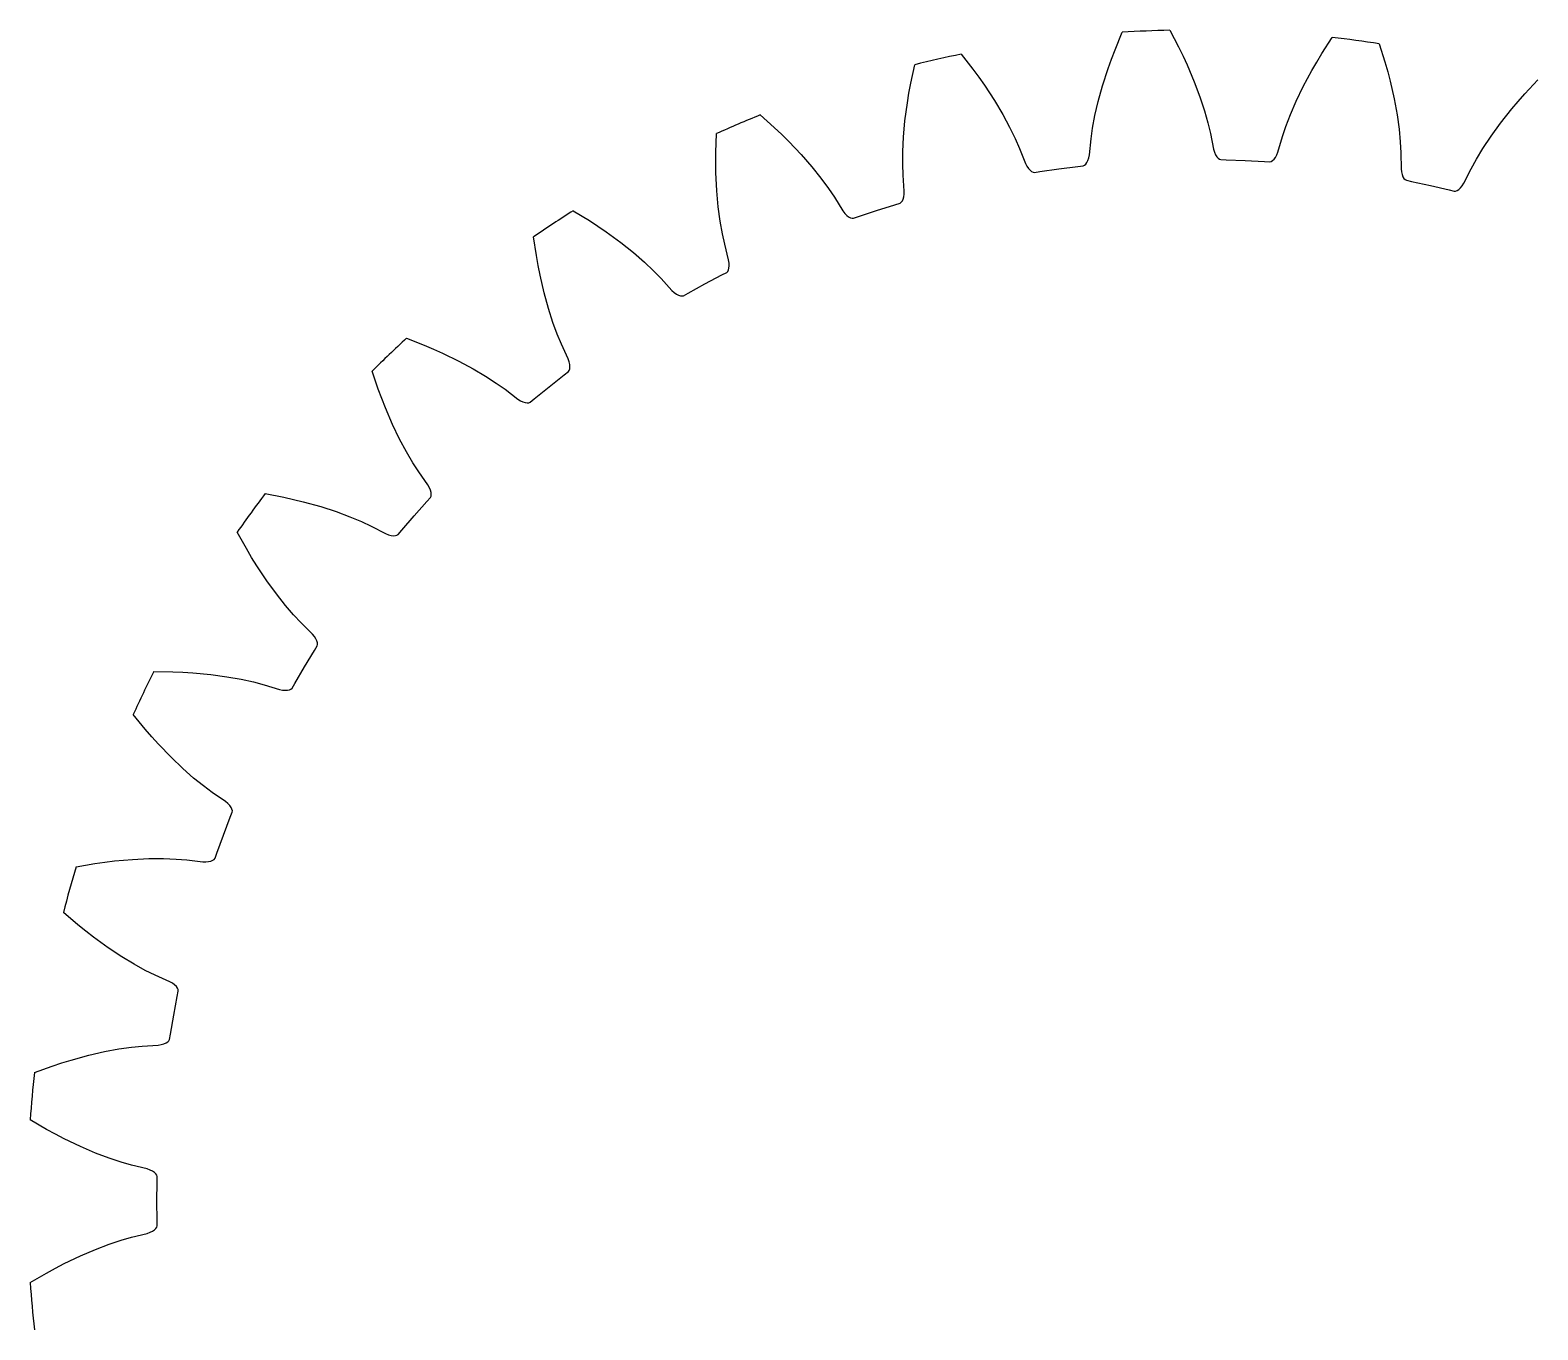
# Model space of a CAD drawing. Extents: x -19.5 to 29.1, y -19.6 to 19.6.
# Drawn here: x -19.52 to 5.67, y -2.15 to 19.56 of the extents above; entities that cross this region are included whole.
import ezdxf

# ---------------------------------------------------------------- set-up
doc = ezdxf.new("R2010")
doc.units = 0

msp = doc.modelspace()

# ---------------------------------------------------------------- linework, layer by layer
at = {"layer": 'layer1'}
for p, q in [((-1.395, 19.234), (-1.274, 19.526)), ((-0.481, 19.562), (-0.335, 19.282)), ((2.062, 19.174), (2.233, 19.44)), ((-3.966, 19.161), (-3.772, 18.912)), ((-1.456, 19.075), (-1.395, 19.234)), ((-0.335, 19.282), (-0.26, 19.129)), ((1.974, 19.028), (2.062, 19.174)), ((3.019, 19.333), (3.113, 19.032)), ((-4.807, 18.676), (-4.74, 18.985)), ((-3.772, 18.912), (-3.672, 18.775)), ((-1.604, 18.632), (-1.511, 18.921)), ((-1.511, 18.921), (-1.456, 19.075)), ((-0.26, 19.129), (-0.192, 18.98)), ((-0.192, 18.98), (-0.073, 18.701)), ((1.892, 18.887), (1.974, 19.028)), ((3.113, 19.032), (3.16, 18.868)), ((-4.838, 18.509), (-4.807, 18.676)), ((-3.672, 18.775), (-3.577, 18.641)), ((-3.577, 18.641), (-3.411, 18.387)), ((-0.073, 18.701), (0.023, 18.446)), ((1.749, 18.619), (1.892, 18.887)), ((3.16, 18.868), (3.201, 18.709)), ((3.201, 18.709), (3.267, 18.413)), ((5.452, 18.498), (5.668, 18.729)), ((-4.865, 18.347), (-4.838, 18.509)), ((-1.676, 18.37), (-1.604, 18.632)), ((0.023, 18.446), (0.099, 18.216)), ((1.631, 18.374), (1.749, 18.619)), ((3.267, 18.413), (3.316, 18.146)), ((5.34, 18.37), (5.452, 18.498)), ((-7.324, 18.145), (-7.089, 17.935)), ((-4.905, 18.046), (-4.865, 18.347)), ((-3.411, 18.387), (-3.271, 18.154)), ((-3.271, 18.154), (-3.156, 17.941)), ((-1.731, 18.134), (-1.676, 18.37)), ((0.099, 18.216), (0.156, 18.012)), ((1.459, 17.954), (1.535, 18.151)), ((1.535, 18.151), (1.631, 18.374)), ((3.316, 18.146), (3.35, 17.905)), ((5.045, 18.007), (5.234, 18.245)), ((5.234, 18.245), (5.34, 18.37)), ((-7.089, 17.935), (-6.965, 17.818)), ((-4.929, 17.776), (-4.905, 18.046)), ((-3.156, 17.941), (-3.063, 17.751)), ((-1.796, 17.747), (-1.77, 17.926)), ((-1.77, 17.926), (-1.731, 18.134)), ((0.156, 18.012), (0.198, 17.837)), ((1.402, 17.783), (1.459, 17.954)), ((3.35, 17.905), (3.37, 17.695)), ((4.886, 17.788), (5.045, 18.007)), ((-8.064, 17.518), (-8.054, 17.833)), ((-6.965, 17.818), (-6.848, 17.703)), ((-6.848, 17.703), (-6.639, 17.483)), ((-4.941, 17.533), (-4.929, 17.776)), ((-3.063, 17.751), (-2.99, 17.585)), ((-1.825, 17.48), (-1.796, 17.747)), ((0.198, 17.837), (0.25, 17.574)), ((1.326, 17.525), (1.402, 17.783)), ((3.37, 17.695), (3.38, 17.515)), ((4.751, 17.586), (4.886, 17.788)), ((-8.065, 17.347), (-8.064, 17.518)), ((-6.639, 17.483), (-6.46, 17.278)), ((-4.942, 17.322), (-4.941, 17.533)), ((-2.99, 17.585), (-2.892, 17.336)), ((-1.867, 17.35), (-1.851, 17.385)), ((-1.851, 17.385), (-1.836, 17.429)), ((-1.836, 17.429), (-1.825, 17.48)), ((0.25, 17.574), (0.266, 17.523)), ((0.266, 17.523), (0.285, 17.481)), ((0.285, 17.481), (0.304, 17.448)), ((0.304, 17.448), (0.326, 17.423)), ((0.326, 17.423), (0.348, 17.406)), ((0.348, 17.406), (0.371, 17.399)), ((0.371, 17.399), (0.461, 17.396)), ((0.461, 17.396), (0.781, 17.385)), ((0.781, 17.385), (1.1, 17.367)), ((1.214, 17.368), (1.237, 17.382)), ((1.237, 17.382), (1.261, 17.405)), ((1.261, 17.405), (1.284, 17.437)), ((1.284, 17.437), (1.305, 17.477)), ((1.305, 17.477), (1.326, 17.525)), ((3.38, 17.515), (3.384, 17.247)), ((4.554, 17.247), (4.641, 17.405)), ((4.641, 17.405), (4.751, 17.586)), ((-8.063, 17.184), (-8.065, 17.347)), ((-8.048, 16.88), (-8.063, 17.184)), ((-6.46, 17.278), (-6.308, 17.089)), ((-4.936, 17.141), (-4.942, 17.322)), ((-4.917, 16.874), (-4.936, 17.141)), ((-2.892, 17.336), (-2.867, 17.289)), ((-2.867, 17.289), (-2.841, 17.251)), ((-2.841, 17.251), (-2.816, 17.222)), ((-2.816, 17.222), (-2.79, 17.201)), ((-2.79, 17.201), (-2.766, 17.189)), ((-2.766, 17.189), (-2.742, 17.185)), ((-2.742, 17.185), (-2.653, 17.199)), ((-2.653, 17.199), (-2.336, 17.245)), ((-2.336, 17.245), (-2.019, 17.285)), ((-2.019, 17.285), (-1.929, 17.295)), ((-1.929, 17.295), (-1.907, 17.305)), ((-1.907, 17.305), (-1.886, 17.324)), ((-1.886, 17.324), (-1.867, 17.35)), ((1.1, 17.367), (1.19, 17.362)), ((1.19, 17.362), (1.214, 17.368)), ((3.384, 17.247), (3.391, 17.194)), ((3.391, 17.194), (3.401, 17.15)), ((3.401, 17.15), (3.415, 17.113)), ((4.434, 17.007), (4.554, 17.247)), ((-8.024, 16.61), (-8.048, 16.88)), ((-6.308, 17.089), (-6.183, 16.919)), ((-6.183, 16.919), (-6.082, 16.769)), ((3.415, 17.113), (3.431, 17.085)), ((3.431, 17.085), (3.45, 17.065)), ((3.45, 17.065), (3.472, 17.053)), ((3.472, 17.053), (3.56, 17.034)), ((3.56, 17.034), (3.872, 16.966)), ((3.872, 16.966), (4.184, 16.892)), ((4.184, 16.892), (4.271, 16.87)), ((4.295, 16.872), (4.321, 16.882)), ((4.321, 16.882), (4.348, 16.9)), ((4.348, 16.9), (4.376, 16.927)), ((4.376, 16.927), (4.405, 16.963)), ((4.405, 16.963), (4.434, 17.007)), ((-6.082, 16.769), (-5.941, 16.541)), ((-5.378, 16.55), (-5.072, 16.646)), ((-5.072, 16.646), (-4.986, 16.673)), ((-4.986, 16.673), (-4.966, 16.687)), ((-4.966, 16.687), (-4.949, 16.708)), ((-4.949, 16.708), (-4.935, 16.738)), ((-4.935, 16.738), (-4.925, 16.776)), ((-4.925, 16.776), (-4.919, 16.821)), ((-4.919, 16.821), (-4.917, 16.874)), ((4.271, 16.87), (4.295, 16.872)), ((-10.446, 16.546), (-10.177, 16.381)), ((-10.177, 16.381), (-10.034, 16.288)), ((-7.992, 16.369), (-8.024, 16.61)), ((-5.941, 16.541), (-5.908, 16.5)), ((-5.908, 16.5), (-5.876, 16.467)), ((-5.876, 16.467), (-5.846, 16.442)), ((-5.846, 16.442), (-5.817, 16.426)), ((-5.817, 16.426), (-5.79, 16.419)), ((-5.79, 16.419), (-5.766, 16.42)), ((-5.766, 16.42), (-5.681, 16.449)), ((-5.681, 16.449), (-5.378, 16.55)), ((-10.034, 16.288), (-9.899, 16.195)), ((-9.899, 16.195), (-9.654, 16.016)), ((-7.956, 16.161), (-7.992, 16.369)), ((-7.917, 15.984), (-7.956, 16.161)), ((-11.063, 15.796), (-11.109, 16.109)), ((-9.654, 16.016), (-9.442, 15.847)), ((-7.851, 15.725), (-7.917, 15.984)), ((-11.033, 15.628), (-11.063, 15.796)), ((-11.001, 15.468), (-11.033, 15.628)), ((-9.442, 15.847), (-9.258, 15.688)), ((-9.258, 15.688), (-9.105, 15.543)), ((-7.843, 15.672), (-7.851, 15.725)), ((-7.845, 15.588), (-7.841, 15.627)), ((-7.841, 15.627), (-7.843, 15.672)), ((-10.933, 15.172), (-11.001, 15.468)), ((-9.105, 15.543), (-8.978, 15.413)), ((-8.978, 15.413), (-8.799, 15.215)), ((-8.246, 15.324), (-7.963, 15.473)), ((-7.963, 15.473), (-7.883, 15.515)), ((-7.883, 15.515), (-7.866, 15.532)), ((-7.866, 15.532), (-7.853, 15.556)), ((-7.853, 15.556), (-7.845, 15.588)), ((-10.861, 14.91), (-10.933, 15.172)), ((-8.799, 15.215), (-8.759, 15.18)), ((-8.759, 15.18), (-8.722, 15.153)), ((-8.722, 15.153), (-8.688, 15.134)), ((-8.688, 15.134), (-8.657, 15.124)), ((-8.657, 15.124), (-8.629, 15.121)), ((-8.629, 15.121), (-8.605, 15.126)), ((-8.605, 15.126), (-8.527, 15.17)), ((-8.527, 15.17), (-8.246, 15.324)), ((-10.787, 14.679), (-10.861, 14.91)), ((-10.714, 14.481), (-10.787, 14.679)), ((-13.233, 14.415), (-12.939, 14.3)), ((-10.644, 14.314), (-10.714, 14.481)), ((-12.939, 14.3), (-12.781, 14.234)), ((-12.781, 14.234), (-12.632, 14.167)), ((-12.632, 14.167), (-12.359, 14.035)), ((-10.532, 14.07), (-10.644, 14.314)), ((-13.706, 13.567), (-13.806, 13.866)), ((-12.359, 14.035), (-12.119, 13.906)), ((-12.119, 13.906), (-11.911, 13.783)), ((-10.598, 13.803), (-10.527, 13.858)), ((-10.516, 14.02), (-10.532, 14.07)), ((-10.527, 13.858), (-10.513, 13.878)), ((-10.506, 13.975), (-10.516, 14.02)), ((-10.513, 13.878), (-10.504, 13.904)), ((-10.502, 13.937), (-10.506, 13.975)), ((-10.504, 13.904), (-10.502, 13.937)), ((-11.911, 13.783), (-11.734, 13.667)), ((-11.734, 13.667), (-11.586, 13.563)), ((-11.098, 13.404), (-10.85, 13.605)), ((-10.85, 13.605), (-10.598, 13.803)), ((-13.646, 13.407), (-13.706, 13.567)), ((-13.586, 13.255), (-13.646, 13.407)), ((-11.586, 13.563), (-11.374, 13.399)), ((-11.374, 13.399), (-11.329, 13.372)), ((-11.329, 13.372), (-11.287, 13.352)), ((-11.287, 13.352), (-11.25, 13.34)), ((-11.168, 13.346), (-11.098, 13.404)), ((-13.466, 12.976), (-13.586, 13.255)), ((-11.25, 13.34), (-11.218, 13.335)), ((-11.218, 13.335), (-11.19, 13.337)), ((-11.19, 13.337), (-11.168, 13.346)), ((-13.349, 12.731), (-13.466, 12.976)), ((-13.234, 12.517), (-13.349, 12.731)), ((-13.127, 12.335), (-13.234, 12.517)), ((-13.029, 12.183), (-13.127, 12.335)), ((-12.875, 11.964), (-13.029, 12.183)), ((-12.85, 11.917), (-12.875, 11.964)), ((-12.832, 11.875), (-12.85, 11.917)), ((-12.822, 11.837), (-12.832, 11.875)), ((-15.594, 11.82), (-15.284, 11.76)), ((-15.284, 11.76), (-15.118, 11.723)), ((-15.118, 11.723), (-14.959, 11.684)), ((-14.959, 11.684), (-14.666, 11.603)), ((-14.666, 11.603), (-14.408, 11.519)), ((-13.105, 11.449), (-12.892, 11.689)), ((-12.892, 11.689), (-12.832, 11.756)), ((-12.832, 11.756), (-12.822, 11.777)), ((-12.818, 11.805), (-12.822, 11.837)), ((-12.822, 11.777), (-12.818, 11.805)), ((-14.408, 11.519), (-14.18, 11.434)), ((-14.18, 11.434), (-13.985, 11.353)), ((-13.985, 11.353), (-13.822, 11.276)), ((-13.313, 11.207), (-13.105, 11.449)), ((-15.908, 10.902), (-16.06, 11.178)), ((-13.822, 11.276), (-13.584, 11.153)), ((-13.584, 11.153), (-13.534, 11.134)), ((-13.534, 11.134), (-13.49, 11.122)), ((-13.49, 11.122), (-13.451, 11.117)), ((-13.451, 11.117), (-13.419, 11.118)), ((-13.419, 11.118), (-13.392, 11.125)), ((-13.392, 11.125), (-13.372, 11.138)), ((-13.372, 11.138), (-13.313, 11.207)), ((-15.821, 10.755), (-15.908, 10.902)), ((-15.735, 10.616), (-15.821, 10.755)), ((-15.567, 10.363), (-15.735, 10.616)), ((-15.407, 10.143), (-15.567, 10.363)), ((-15.257, 9.953), (-15.407, 10.143)), ((-15.119, 9.793), (-15.257, 9.953)), ((-14.995, 9.661), (-15.119, 9.793)), ((-14.804, 9.472), (-14.995, 9.661)), ((-14.771, 9.431), (-14.804, 9.472)), ((-14.746, 9.393), (-14.771, 9.431)), ((-14.729, 9.358), (-14.746, 9.393)), ((-14.72, 9.326), (-14.729, 9.358)), ((-14.719, 9.299), (-14.72, 9.326)), ((-14.939, 8.925), (-14.772, 9.199)), ((-14.772, 9.199), (-14.725, 9.275)), ((-14.725, 9.275), (-14.719, 9.299)), ((-17.454, 8.846), (-17.138, 8.842)), ((-17.138, 8.842), (-16.968, 8.835)), ((-16.968, 8.835), (-16.805, 8.825)), ((-16.805, 8.825), (-16.502, 8.797)), ((-15.1, 8.649), (-14.939, 8.925)), ((-16.502, 8.797), (-16.233, 8.761)), ((-16.233, 8.761), (-15.994, 8.719)), ((-15.994, 8.719), (-15.788, 8.673)), ((-15.788, 8.673), (-15.613, 8.627)), ((-15.613, 8.627), (-15.357, 8.548)), ((-15.163, 8.555), (-15.145, 8.571)), ((-15.145, 8.571), (-15.1, 8.649)), ((-15.357, 8.548), (-15.305, 8.538)), ((-15.305, 8.538), (-15.259, 8.535)), ((-15.259, 8.535), (-15.22, 8.536)), ((-15.22, 8.536), (-15.188, 8.543)), ((-15.188, 8.543), (-15.163, 8.555)), ((-17.599, 7.886), (-17.798, 8.131)), ((-17.487, 7.757), (-17.599, 7.886)), ((-17.378, 7.636), (-17.487, 7.757)), ((-17.167, 7.417), (-17.378, 7.636)), ((-16.971, 7.229), (-17.167, 7.417)), ((-16.789, 7.069), (-16.971, 7.229)), ((-16.624, 6.936), (-16.789, 7.069)), ((-16.479, 6.828), (-16.624, 6.936)), ((-16.258, 6.677), (-16.479, 6.828)), ((-16.218, 6.642), (-16.258, 6.677)), ((-16.186, 6.609), (-16.218, 6.642)), ((-16.163, 6.577), (-16.186, 6.609)), ((-16.149, 6.548), (-16.163, 6.577)), ((-16.292, 6.115), (-16.177, 6.413)), ((-16.177, 6.413), (-16.144, 6.497)), ((-16.142, 6.521), (-16.149, 6.548)), ((-16.144, 6.497), (-16.142, 6.521)), ((-16.402, 5.814), (-16.292, 6.115)), ((-16.432, 5.729), (-16.402, 5.814)), ((-18.753, 5.587), (-18.442, 5.64)), ((-18.442, 5.64), (-18.273, 5.664)), ((-18.273, 5.664), (-18.11, 5.683)), ((-18.11, 5.683), (-17.808, 5.71)), ((-17.808, 5.71), (-17.537, 5.722)), ((-17.537, 5.722), (-17.294, 5.723)), ((-17.294, 5.723), (-17.083, 5.715)), ((-17.083, 5.715), (-16.903, 5.7)), ((-16.903, 5.7), (-16.636, 5.669)), ((-16.636, 5.669), (-16.583, 5.668)), ((-16.583, 5.668), (-16.538, 5.673)), ((-16.538, 5.673), (-16.5, 5.681)), ((-16.5, 5.681), (-16.469, 5.694)), ((-16.469, 5.694), (-16.447, 5.71)), ((-16.447, 5.71), (-16.432, 5.729)), ((-18.724, 4.617), (-18.964, 4.822)), ((-18.591, 4.51), (-18.724, 4.617)), ((-18.462, 4.41), (-18.591, 4.51)), ((-18.216, 4.232), (-18.462, 4.41)), ((-17.989, 4.083), (-18.216, 4.232)), ((-17.781, 3.957), (-17.989, 4.083)), ((-17.596, 3.856), (-17.781, 3.957)), ((-17.434, 3.776), (-17.596, 3.856)), ((-17.189, 3.666), (-17.434, 3.776)), ((-17.143, 3.64), (-17.189, 3.666)), ((-17.106, 3.612), (-17.143, 3.64)), ((-17.078, 3.586), (-17.106, 3.612)), ((-17.059, 3.559), (-17.078, 3.586)), ((-17.047, 3.534), (-17.059, 3.559)), ((-17.045, 3.51), (-17.047, 3.534)), ((-17.122, 3.107), (-17.062, 3.422)), ((-17.062, 3.422), (-17.045, 3.51)), ((-17.177, 2.792), (-17.122, 3.107)), ((-17.191, 2.703), (-17.177, 2.792)), ((-18.276, 2.499), (-18.038, 2.543)), ((-18.038, 2.543), (-17.828, 2.573)), ((-17.828, 2.573), (-17.649, 2.59)), ((-17.649, 2.59), (-17.381, 2.607)), ((-17.381, 2.607), (-17.329, 2.616)), ((-17.329, 2.616), (-17.285, 2.629)), ((-17.285, 2.629), (-17.249, 2.644)), ((-17.249, 2.644), (-17.221, 2.662)), ((-17.221, 2.662), (-17.202, 2.681)), ((-17.202, 2.681), (-17.191, 2.703)), ((-19.152, 2.256), (-18.991, 2.31)), ((-18.991, 2.31), (-18.834, 2.358)), ((-18.834, 2.358), (-18.541, 2.438)), ((-18.541, 2.438), (-18.276, 2.499)), ((-19.449, 2.149), (-19.152, 2.256)), ((-19.248, 1.2), (-19.52, 1.358)), ((-19.098, 1.118), (-19.248, 1.2)), ((-18.953, 1.043), (-19.098, 1.118)), ((-18.679, 0.912), (-18.953, 1.043)), ((-18.429, 0.805), (-18.679, 0.912)), ((-18.202, 0.719), (-18.429, 0.805)), ((-18.001, 0.652), (-18.202, 0.719)), ((-17.828, 0.602), (-18.001, 0.652)), ((-17.567, 0.538), (-17.828, 0.602)), ((-17.518, 0.52), (-17.567, 0.538)), ((-17.477, 0.5), (-17.518, 0.52)), ((-17.444, 0.479), (-17.477, 0.5)), ((-17.42, 0.456), (-17.444, 0.479)), ((-17.405, 0.433), (-17.42, 0.456)), ((-17.398, 0.41), (-17.405, 0.433)), ((-17.402, 0), (-17.399, 0.32)), ((-17.399, 0.32), (-17.398, 0.41)), ((-17.399, -0.32), (-17.402, 0)), ((-17.518, -0.52), (-17.477, -0.5)), ((-17.477, -0.5), (-17.444, -0.479)), ((-17.444, -0.479), (-17.42, -0.456)), ((-17.42, -0.456), (-17.405, -0.433)), ((-17.405, -0.433), (-17.398, -0.41)), ((-17.398, -0.41), (-17.399, -0.32)), ((-18.429, -0.805), (-18.202, -0.719)), ((-18.202, -0.719), (-18.001, -0.652)), ((-18.001, -0.652), (-17.828, -0.602)), ((-17.828, -0.602), (-17.567, -0.538)), ((-17.567, -0.538), (-17.518, -0.52)), ((-18.953, -1.043), (-18.679, -0.912)), ((-18.679, -0.912), (-18.429, -0.805)), ((-19.52, -1.358), (-19.248, -1.2)), ((-19.248, -1.2), (-19.098, -1.118)), ((-19.098, -1.118), (-18.953, -1.043))]:
    msp.add_line(p, q, dxfattribs=at)
for start, end in [(91.4094, 93.7334), (81.1237, 83.4477), (101.6952, 104.0191), (111.9809, 114.3048), (122.2666, 124.5906), (132.5523, 134.8763), (142.838, 145.162), (153.1237, 155.4477), (163.4094, 165.7334), (173.6952, 176.0191), (183.9809, 186.3048)]:
    msp.add_arc((0, 0), 19.567, start, end, dxfattribs=at)
at = {"layer": 'layer3'}
for p, q in [((-1.395, 19.234), (-1.274, 19.526)), ((-0.481, 19.562), (-0.335, 19.282)), ((2.062, 19.174), (2.233, 19.44)), ((-3.966, 19.161), (-3.772, 18.912)), ((-1.456, 19.075), (-1.395, 19.234)), ((-0.335, 19.282), (-0.26, 19.129)), ((1.974, 19.028), (2.062, 19.174)), ((3.019, 19.333), (3.113, 19.032)), ((-4.807, 18.676), (-4.74, 18.985)), ((-3.772, 18.912), (-3.672, 18.775)), ((-1.604, 18.632), (-1.511, 18.921)), ((-1.511, 18.921), (-1.456, 19.075)), ((-0.26, 19.129), (-0.192, 18.98)), ((-0.192, 18.98), (-0.073, 18.701)), ((1.892, 18.887), (1.974, 19.028)), ((3.113, 19.032), (3.16, 18.868)), ((-4.838, 18.509), (-4.807, 18.676)), ((-3.672, 18.775), (-3.577, 18.641)), ((-3.577, 18.641), (-3.411, 18.387)), ((-0.073, 18.701), (0.023, 18.446)), ((1.749, 18.619), (1.892, 18.887)), ((3.16, 18.868), (3.201, 18.709)), ((3.201, 18.709), (3.267, 18.413)), ((5.452, 18.498), (5.668, 18.729)), ((-4.865, 18.347), (-4.838, 18.509)), ((-1.676, 18.37), (-1.604, 18.632)), ((0.023, 18.446), (0.099, 18.216)), ((1.631, 18.374), (1.749, 18.619)), ((3.267, 18.413), (3.316, 18.146)), ((5.34, 18.37), (5.452, 18.498)), ((-7.324, 18.145), (-7.089, 17.935)), ((-4.905, 18.046), (-4.865, 18.347)), ((-3.411, 18.387), (-3.271, 18.154)), ((-3.271, 18.154), (-3.156, 17.941)), ((-1.731, 18.134), (-1.676, 18.37)), ((0.099, 18.216), (0.156, 18.012)), ((1.459, 17.954), (1.535, 18.151)), ((1.535, 18.151), (1.631, 18.374)), ((3.316, 18.146), (3.35, 17.905)), ((5.045, 18.007), (5.234, 18.245)), ((5.234, 18.245), (5.34, 18.37)), ((-7.089, 17.935), (-6.965, 17.818)), ((-4.929, 17.776), (-4.905, 18.046)), ((-3.156, 17.941), (-3.063, 17.751)), ((-1.796, 17.747), (-1.77, 17.926)), ((-1.77, 17.926), (-1.731, 18.134)), ((0.156, 18.012), (0.198, 17.837)), ((1.402, 17.783), (1.459, 17.954)), ((3.35, 17.905), (3.37, 17.695)), ((4.886, 17.788), (5.045, 18.007)), ((-8.064, 17.518), (-8.054, 17.833)), ((-6.965, 17.818), (-6.848, 17.703)), ((-6.848, 17.703), (-6.639, 17.483)), ((-4.941, 17.533), (-4.929, 17.776)), ((-3.063, 17.751), (-2.99, 17.585)), ((-1.825, 17.48), (-1.796, 17.747)), ((0.198, 17.837), (0.25, 17.574)), ((1.326, 17.525), (1.402, 17.783)), ((3.37, 17.695), (3.38, 17.515)), ((4.751, 17.586), (4.886, 17.788)), ((-8.065, 17.347), (-8.064, 17.518)), ((-6.639, 17.483), (-6.46, 17.278)), ((-4.942, 17.322), (-4.941, 17.533)), ((-2.99, 17.585), (-2.892, 17.336)), ((-1.867, 17.35), (-1.851, 17.385)), ((-1.851, 17.385), (-1.836, 17.429)), ((-1.836, 17.429), (-1.825, 17.48)), ((0.25, 17.574), (0.266, 17.523)), ((0.266, 17.523), (0.285, 17.481)), ((0.285, 17.481), (0.304, 17.448)), ((0.304, 17.448), (0.326, 17.423)), ((0.326, 17.423), (0.348, 17.406)), ((0.348, 17.406), (0.371, 17.399)), ((0.371, 17.399), (0.461, 17.396)), ((0.461, 17.396), (0.781, 17.385)), ((0.781, 17.385), (1.1, 17.367)), ((1.214, 17.368), (1.237, 17.382)), ((1.237, 17.382), (1.261, 17.405)), ((1.261, 17.405), (1.284, 17.437)), ((1.284, 17.437), (1.305, 17.477)), ((1.305, 17.477), (1.326, 17.525)), ((3.38, 17.515), (3.384, 17.247)), ((4.554, 17.247), (4.641, 17.405)), ((4.641, 17.405), (4.751, 17.586)), ((-8.063, 17.184), (-8.065, 17.347)), ((-8.048, 16.88), (-8.063, 17.184)), ((-6.46, 17.278), (-6.308, 17.089)), ((-4.936, 17.141), (-4.942, 17.322)), ((-4.917, 16.874), (-4.936, 17.141)), ((-2.892, 17.336), (-2.867, 17.289)), ((-2.867, 17.289), (-2.841, 17.251)), ((-2.841, 17.251), (-2.816, 17.222)), ((-2.816, 17.222), (-2.79, 17.201)), ((-2.79, 17.201), (-2.766, 17.189)), ((-2.766, 17.189), (-2.742, 17.185)), ((-2.742, 17.185), (-2.653, 17.199)), ((-2.653, 17.199), (-2.336, 17.245)), ((-2.336, 17.245), (-2.019, 17.285)), ((-2.019, 17.285), (-1.929, 17.295)), ((-1.929, 17.295), (-1.907, 17.305)), ((-1.907, 17.305), (-1.886, 17.324)), ((-1.886, 17.324), (-1.867, 17.35)), ((1.1, 17.367), (1.19, 17.362)), ((1.19, 17.362), (1.214, 17.368)), ((3.384, 17.247), (3.391, 17.194)), ((3.391, 17.194), (3.401, 17.15)), ((3.401, 17.15), (3.415, 17.113)), ((4.434, 17.007), (4.554, 17.247)), ((-8.024, 16.61), (-8.048, 16.88)), ((-6.308, 17.089), (-6.183, 16.919)), ((-6.183, 16.919), (-6.082, 16.769)), ((3.415, 17.113), (3.431, 17.085)), ((3.431, 17.085), (3.45, 17.065)), ((3.45, 17.065), (3.472, 17.053)), ((3.472, 17.053), (3.56, 17.034)), ((3.56, 17.034), (3.872, 16.966)), ((3.872, 16.966), (4.184, 16.892)), ((4.184, 16.892), (4.271, 16.87)), ((4.295, 16.872), (4.321, 16.882)), ((4.321, 16.882), (4.348, 16.9)), ((4.348, 16.9), (4.376, 16.927)), ((4.376, 16.927), (4.405, 16.963)), ((4.405, 16.963), (4.434, 17.007)), ((-6.082, 16.769), (-5.941, 16.541)), ((-5.378, 16.55), (-5.072, 16.646)), ((-5.072, 16.646), (-4.986, 16.673)), ((-4.986, 16.673), (-4.966, 16.687)), ((-4.966, 16.687), (-4.949, 16.708)), ((-4.949, 16.708), (-4.935, 16.738)), ((-4.935, 16.738), (-4.925, 16.776)), ((-4.925, 16.776), (-4.919, 16.821)), ((-4.919, 16.821), (-4.917, 16.874)), ((4.271, 16.87), (4.295, 16.872)), ((-10.446, 16.546), (-10.177, 16.381)), ((-10.177, 16.381), (-10.034, 16.288)), ((-7.992, 16.369), (-8.024, 16.61)), ((-5.941, 16.541), (-5.908, 16.5)), ((-5.908, 16.5), (-5.876, 16.467)), ((-5.876, 16.467), (-5.846, 16.442)), ((-5.846, 16.442), (-5.817, 16.426)), ((-5.817, 16.426), (-5.79, 16.419)), ((-5.79, 16.419), (-5.766, 16.42)), ((-5.766, 16.42), (-5.681, 16.449)), ((-5.681, 16.449), (-5.378, 16.55)), ((-10.034, 16.288), (-9.899, 16.195)), ((-9.899, 16.195), (-9.654, 16.016)), ((-7.956, 16.161), (-7.992, 16.369)), ((-7.917, 15.984), (-7.956, 16.161)), ((-11.063, 15.796), (-11.109, 16.109)), ((-9.654, 16.016), (-9.442, 15.847)), ((-7.851, 15.725), (-7.917, 15.984)), ((-11.033, 15.628), (-11.063, 15.796)), ((-11.001, 15.468), (-11.033, 15.628)), ((-9.442, 15.847), (-9.258, 15.688)), ((-9.258, 15.688), (-9.105, 15.543)), ((-7.843, 15.672), (-7.851, 15.725)), ((-7.845, 15.588), (-7.841, 15.627)), ((-7.841, 15.627), (-7.843, 15.672)), ((-10.933, 15.172), (-11.001, 15.468)), ((-9.105, 15.543), (-8.978, 15.413)), ((-8.978, 15.413), (-8.799, 15.215)), ((-8.246, 15.324), (-7.963, 15.473)), ((-7.963, 15.473), (-7.883, 15.515)), ((-7.883, 15.515), (-7.866, 15.532)), ((-7.866, 15.532), (-7.853, 15.556)), ((-7.853, 15.556), (-7.845, 15.588)), ((-10.861, 14.91), (-10.933, 15.172)), ((-8.799, 15.215), (-8.759, 15.18)), ((-8.759, 15.18), (-8.722, 15.153)), ((-8.722, 15.153), (-8.688, 15.134)), ((-8.688, 15.134), (-8.657, 15.124)), ((-8.657, 15.124), (-8.629, 15.121)), ((-8.629, 15.121), (-8.605, 15.126)), ((-8.605, 15.126), (-8.527, 15.17)), ((-8.527, 15.17), (-8.246, 15.324)), ((-10.787, 14.679), (-10.861, 14.91)), ((-10.714, 14.481), (-10.787, 14.679)), ((-13.233, 14.415), (-12.939, 14.3)), ((-10.644, 14.314), (-10.714, 14.481)), ((-12.939, 14.3), (-12.781, 14.234)), ((-12.781, 14.234), (-12.632, 14.167)), ((-12.632, 14.167), (-12.359, 14.035)), ((-10.532, 14.07), (-10.644, 14.314)), ((-13.706, 13.567), (-13.806, 13.866)), ((-12.359, 14.035), (-12.119, 13.906)), ((-12.119, 13.906), (-11.911, 13.783)), ((-10.598, 13.803), (-10.527, 13.858)), ((-10.516, 14.02), (-10.532, 14.07)), ((-10.527, 13.858), (-10.513, 13.878)), ((-10.506, 13.975), (-10.516, 14.02)), ((-10.513, 13.878), (-10.504, 13.904)), ((-10.502, 13.937), (-10.506, 13.975)), ((-10.504, 13.904), (-10.502, 13.937)), ((-11.911, 13.783), (-11.734, 13.667)), ((-11.734, 13.667), (-11.586, 13.563)), ((-11.098, 13.404), (-10.85, 13.605)), ((-10.85, 13.605), (-10.598, 13.803)), ((-13.646, 13.407), (-13.706, 13.567)), ((-13.586, 13.255), (-13.646, 13.407)), ((-11.586, 13.563), (-11.374, 13.399)), ((-11.374, 13.399), (-11.329, 13.372)), ((-11.329, 13.372), (-11.287, 13.352)), ((-11.287, 13.352), (-11.25, 13.34)), ((-11.168, 13.346), (-11.098, 13.404)), ((-13.466, 12.976), (-13.586, 13.255)), ((-11.25, 13.34), (-11.218, 13.335)), ((-11.218, 13.335), (-11.19, 13.337)), ((-11.19, 13.337), (-11.168, 13.346)), ((-13.349, 12.731), (-13.466, 12.976)), ((-13.234, 12.517), (-13.349, 12.731)), ((-13.127, 12.335), (-13.234, 12.517)), ((-13.029, 12.183), (-13.127, 12.335)), ((-12.875, 11.964), (-13.029, 12.183)), ((-12.85, 11.917), (-12.875, 11.964)), ((-12.832, 11.875), (-12.85, 11.917)), ((-12.822, 11.837), (-12.832, 11.875)), ((-15.594, 11.82), (-15.284, 11.76)), ((-15.284, 11.76), (-15.118, 11.723)), ((-15.118, 11.723), (-14.959, 11.684)), ((-14.959, 11.684), (-14.666, 11.603)), ((-14.666, 11.603), (-14.408, 11.519)), ((-13.105, 11.449), (-12.892, 11.689)), ((-12.892, 11.689), (-12.832, 11.756)), ((-12.832, 11.756), (-12.822, 11.777)), ((-12.818, 11.805), (-12.822, 11.837)), ((-12.822, 11.777), (-12.818, 11.805)), ((-14.408, 11.519), (-14.18, 11.434)), ((-14.18, 11.434), (-13.985, 11.353)), ((-13.985, 11.353), (-13.822, 11.276)), ((-13.313, 11.207), (-13.105, 11.449)), ((-15.908, 10.902), (-16.06, 11.178)), ((-13.822, 11.276), (-13.584, 11.153)), ((-13.584, 11.153), (-13.534, 11.134)), ((-13.534, 11.134), (-13.49, 11.122)), ((-13.49, 11.122), (-13.451, 11.117)), ((-13.451, 11.117), (-13.419, 11.118)), ((-13.419, 11.118), (-13.392, 11.125)), ((-13.392, 11.125), (-13.372, 11.138)), ((-13.372, 11.138), (-13.313, 11.207)), ((-15.821, 10.755), (-15.908, 10.902)), ((-15.735, 10.616), (-15.821, 10.755)), ((-15.567, 10.363), (-15.735, 10.616)), ((-15.407, 10.143), (-15.567, 10.363)), ((-15.257, 9.953), (-15.407, 10.143)), ((-15.119, 9.793), (-15.257, 9.953)), ((-14.995, 9.661), (-15.119, 9.793)), ((-14.804, 9.472), (-14.995, 9.661)), ((-14.771, 9.431), (-14.804, 9.472)), ((-14.746, 9.393), (-14.771, 9.431)), ((-14.729, 9.358), (-14.746, 9.393)), ((-14.72, 9.326), (-14.729, 9.358)), ((-14.719, 9.299), (-14.72, 9.326)), ((-14.939, 8.925), (-14.772, 9.199)), ((-14.772, 9.199), (-14.725, 9.275)), ((-14.725, 9.275), (-14.719, 9.299)), ((-17.454, 8.846), (-17.138, 8.842)), ((-17.138, 8.842), (-16.968, 8.835)), ((-16.968, 8.835), (-16.805, 8.825)), ((-16.805, 8.825), (-16.502, 8.797)), ((-15.1, 8.649), (-14.939, 8.925)), ((-16.502, 8.797), (-16.233, 8.761)), ((-16.233, 8.761), (-15.994, 8.719)), ((-15.994, 8.719), (-15.788, 8.673)), ((-15.788, 8.673), (-15.613, 8.627)), ((-15.613, 8.627), (-15.357, 8.548)), ((-15.163, 8.555), (-15.145, 8.571)), ((-15.145, 8.571), (-15.1, 8.649)), ((-15.357, 8.548), (-15.305, 8.538)), ((-15.305, 8.538), (-15.259, 8.535)), ((-15.259, 8.535), (-15.22, 8.536)), ((-15.22, 8.536), (-15.188, 8.543)), ((-15.188, 8.543), (-15.163, 8.555)), ((-17.599, 7.886), (-17.798, 8.131)), ((-17.487, 7.757), (-17.599, 7.886)), ((-17.378, 7.636), (-17.487, 7.757)), ((-17.167, 7.417), (-17.378, 7.636)), ((-16.971, 7.229), (-17.167, 7.417)), ((-16.789, 7.069), (-16.971, 7.229)), ((-16.624, 6.936), (-16.789, 7.069)), ((-16.479, 6.828), (-16.624, 6.936)), ((-16.258, 6.677), (-16.479, 6.828)), ((-16.218, 6.642), (-16.258, 6.677)), ((-16.186, 6.609), (-16.218, 6.642)), ((-16.163, 6.577), (-16.186, 6.609)), ((-16.149, 6.548), (-16.163, 6.577)), ((-16.292, 6.115), (-16.177, 6.413)), ((-16.177, 6.413), (-16.144, 6.497)), ((-16.142, 6.521), (-16.149, 6.548)), ((-16.144, 6.497), (-16.142, 6.521)), ((-16.402, 5.814), (-16.292, 6.115)), ((-16.432, 5.729), (-16.402, 5.814)), ((-18.753, 5.587), (-18.442, 5.64)), ((-18.442, 5.64), (-18.273, 5.664)), ((-18.273, 5.664), (-18.11, 5.683)), ((-18.11, 5.683), (-17.808, 5.71)), ((-17.808, 5.71), (-17.537, 5.722)), ((-17.537, 5.722), (-17.294, 5.723)), ((-17.294, 5.723), (-17.083, 5.715)), ((-17.083, 5.715), (-16.903, 5.7)), ((-16.903, 5.7), (-16.636, 5.669)), ((-16.636, 5.669), (-16.583, 5.668)), ((-16.583, 5.668), (-16.538, 5.673)), ((-16.538, 5.673), (-16.5, 5.681)), ((-16.5, 5.681), (-16.469, 5.694)), ((-16.469, 5.694), (-16.447, 5.71)), ((-16.447, 5.71), (-16.432, 5.729)), ((-18.724, 4.617), (-18.964, 4.822)), ((-18.591, 4.51), (-18.724, 4.617)), ((-18.462, 4.41), (-18.591, 4.51)), ((-18.216, 4.232), (-18.462, 4.41)), ((-17.989, 4.083), (-18.216, 4.232)), ((-17.781, 3.957), (-17.989, 4.083)), ((-17.596, 3.856), (-17.781, 3.957)), ((-17.434, 3.776), (-17.596, 3.856)), ((-17.189, 3.666), (-17.434, 3.776)), ((-17.143, 3.64), (-17.189, 3.666)), ((-17.106, 3.612), (-17.143, 3.64)), ((-17.078, 3.586), (-17.106, 3.612)), ((-17.059, 3.559), (-17.078, 3.586)), ((-17.047, 3.534), (-17.059, 3.559)), ((-17.045, 3.51), (-17.047, 3.534)), ((-17.122, 3.107), (-17.062, 3.422)), ((-17.062, 3.422), (-17.045, 3.51)), ((-17.177, 2.792), (-17.122, 3.107)), ((-17.191, 2.703), (-17.177, 2.792)), ((-18.276, 2.499), (-18.038, 2.543)), ((-18.038, 2.543), (-17.828, 2.573)), ((-17.828, 2.573), (-17.649, 2.59)), ((-17.649, 2.59), (-17.381, 2.607)), ((-17.381, 2.607), (-17.329, 2.616)), ((-17.329, 2.616), (-17.285, 2.629)), ((-17.285, 2.629), (-17.249, 2.644)), ((-17.249, 2.644), (-17.221, 2.662)), ((-17.221, 2.662), (-17.202, 2.681)), ((-17.202, 2.681), (-17.191, 2.703)), ((-19.152, 2.256), (-18.991, 2.31)), ((-18.991, 2.31), (-18.834, 2.358)), ((-18.834, 2.358), (-18.541, 2.438)), ((-18.541, 2.438), (-18.276, 2.499)), ((-19.449, 2.149), (-19.152, 2.256)), ((-19.248, 1.2), (-19.52, 1.358)), ((-19.098, 1.118), (-19.248, 1.2)), ((-18.953, 1.043), (-19.098, 1.118)), ((-18.679, 0.912), (-18.953, 1.043)), ((-18.429, 0.805), (-18.679, 0.912)), ((-18.202, 0.719), (-18.429, 0.805)), ((-18.001, 0.652), (-18.202, 0.719)), ((-17.828, 0.602), (-18.001, 0.652)), ((-17.567, 0.538), (-17.828, 0.602)), ((-17.518, 0.52), (-17.567, 0.538)), ((-17.477, 0.5), (-17.518, 0.52)), ((-17.444, 0.479), (-17.477, 0.5)), ((-17.42, 0.456), (-17.444, 0.479)), ((-17.405, 0.433), (-17.42, 0.456)), ((-17.398, 0.41), (-17.405, 0.433)), ((-17.402, 0), (-17.399, 0.32)), ((-17.399, 0.32), (-17.398, 0.41)), ((-17.399, -0.32), (-17.402, 0)), ((-17.518, -0.52), (-17.477, -0.5)), ((-17.477, -0.5), (-17.444, -0.479)), ((-17.444, -0.479), (-17.42, -0.456)), ((-17.42, -0.456), (-17.405, -0.433)), ((-17.405, -0.433), (-17.398, -0.41)), ((-17.398, -0.41), (-17.399, -0.32)), ((-18.429, -0.805), (-18.202, -0.719)), ((-18.202, -0.719), (-18.001, -0.652)), ((-18.001, -0.652), (-17.828, -0.602)), ((-17.828, -0.602), (-17.567, -0.538)), ((-17.567, -0.538), (-17.518, -0.52)), ((-18.953, -1.043), (-18.679, -0.912)), ((-18.679, -0.912), (-18.429, -0.805)), ((-19.52, -1.358), (-19.248, -1.2)), ((-19.248, -1.2), (-19.098, -1.118)), ((-19.098, -1.118), (-18.953, -1.043))]:
    msp.add_line(p, q, dxfattribs=at)
for start, end in [(91.4094, 93.7334), (81.1237, 83.4477), (101.6952, 104.0191), (111.9809, 114.3048), (122.2666, 124.5906), (132.5523, 134.8763), (142.838, 145.162), (153.1237, 155.4477), (163.4094, 165.7334), (173.6952, 176.0191), (183.9809, 186.3048)]:
    msp.add_arc((0, 0), 19.567, start, end, dxfattribs=at)

doc.saveas('drawing.dxf')
